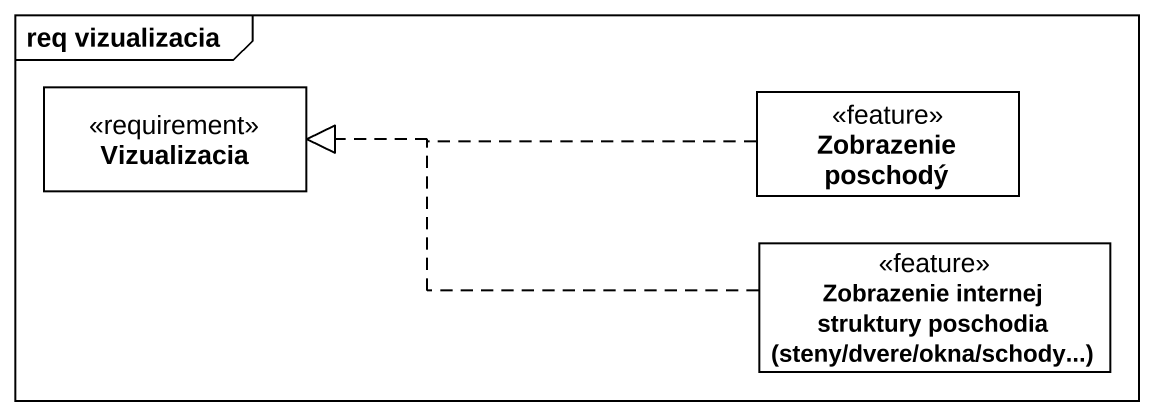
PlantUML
@startuml
mainframe req vizualizacia
hide circle
hide empty members
class Vizualizacia <<requirement>>
class "Zobrazenie poschodý" as Zobrazenie_poschodý <<feature>>
class "Zobrazenie internej struktury poschodia (steny/dvere/okna/schody...)" as Zobrazenie_internej <<feature>>
Zobrazenie_poschodý .left.|> Vizualizacia
Zobrazenie_internej .left.|> Vizualizacia
@enduml
